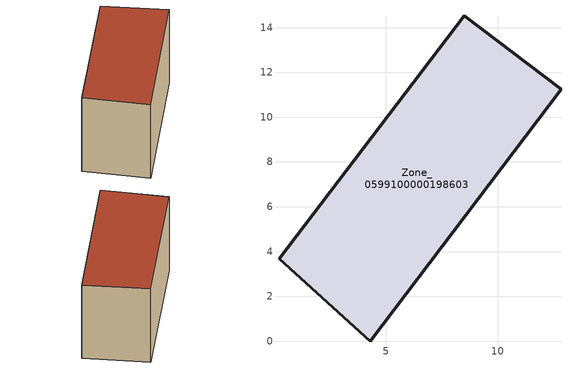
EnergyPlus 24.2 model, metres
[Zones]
Zone_0599100000198603
 floor ground (C_G): 8.49,14.52 12.81,11.25 4.3,0 0.22,3.68 z3.24
 wall outside (C_F): 8.49,14.52 0.22,3.68 4.3,0 12.81,11.25 8.49,14.52 z3.24:9.95
 roof outside (C_R): 12.81,11.25 8.49,14.52 0.22,3.68 4.3,0 z9.95
[BUILDING]
Pand.0599100000198603: North Axis=0; Terrain=City; Loads Convergence Tolerance Value=0.04; Temperature Convergence Tolerance Value=0.4; Solar Distribution=FullExterior; Maximum Number of Warmup Days=25; Minimum Number of Warmup Days=1
[Site:Location]
Rotterdam.The.Hague.AP_ZH_NLD Design_Conditions: Latitude=51.96; Longitude=4.45; Time Zone=1; Elevation=-4.5
[SITE:GROUNDTEMPERATURE:BUILDINGSURFACE]
18, 18, 18, 18, 18, 18, 18, 18, 18, 18, 18, 18
[MATERIAL] Thermal Absorptance=0.9; Solar Absorptance=0.7; Visible Absorptance=0.7
Name | Roughness | Thickness | Conductivity | Density | Specific Heat
G.D.1965 | MediumSmooth | 0.15 | 1 | 540 | 1210
F.D.1965 | Rough | 0.3 | 0.857143 | 1920 | 840
R.D.1965 | MediumRough | 0.2 | 0.08 | 1500 | 1000
[CONSTRUCTION]
C_G: G.D.1965
C_F: F.D.1965
C_R: R.D.1965
[ZONE]
Zone_0599100000198603: Type=1; Multiplier=1; Ceiling Height=Autocalculate; Volume=Autocalculate; Floor Area=autocalculate; Part of Total Floor Area=Yes
[ZONEINFILTRATION:DESIGNFLOWRATE]
Infil_Zone_0599100000198603: Zone or ZoneList or Space or SpaceList=Zone_0599100000198603; Schedule=AlwaysOn; Design Flow Rate Calculation Method=Flow/Area; Flow Rate per Floor Area=0.0042; Constant Term Coefficient=1; Temperature Term Coefficient=0; Velocity Term Coefficient=0; Velocity Squared Term Coefficient=0
[HVACTEMPLATE:ZONE:IDEALLOADSAIRSYSTEM]
Zone_0599100000198603: Maximum Heating Supply Air Temperature=50; Minimum Cooling Supply Air Temperature=13; Maximum Heating Supply Air Humidity Ratio=0.0156; Minimum Cooling Supply Air Humidity Ratio=0.0077; Heating Limit=NoLimit; Cooling Limit=NoLimit; Dehumidification Control Type=ConstantSensibleHeatRatio; Cooling Sensible Heat Ratio=0.7; Dehumidification Setpoint=60; Humidification Control Type=None; Humidification Setpoint=30; Outdoor Air Method=None; Outdoor Air Flow Rate per Person=0.00944; Outdoor Air Flow Rate per Zone Floor Area=0; Outdoor Air Flow Rate per Zone=0; Demand Controlled Ventilation Type=None; Outdoor Air Economizer Type=NoEconomizer; Heat Recovery Type=None; Sensible Heat Recovery Effectiveness=0.7; Latent Heat Recovery Effectiveness=0.65
[ZONECONTROL:THERMOSTAT]
ThermostatControl_Zone_0599100000198603: Zone or ZoneList=Zone_0599100000198603; Control Type Schedule=DualSetpointControlType; Control 1=Thermostat_Zone_0599100000198603; Temperature Difference Between Cutout And Setpoint=0
[THERMOSTATSETPOINT:DUALSETPOINT]
Thermostat_Zone_0599100000198603: Heating Setpoint Temperature Schedule=HeatingSetpoint_Zone_0599100000198603; Cooling Setpoint Temperature Schedule=CoolingSetpoint_Zone_0599100000198603
[SCHEDULE:COMPACT]
HeatingSetpoint_Zone_0599100000198603: Through: 12/31, For: AllDays, Until: 24:00, 21
CoolingSetpoint_Zone_0599100000198603: Through: 12/31, For: AllDays, Until: 24:00, 24
DualSetpointControlType: Through: 12/31, For: AllDays, Until: 24:00, 4
AlwaysOn: Through: 12/31, For: AllDays, Until: 24:00, 1
